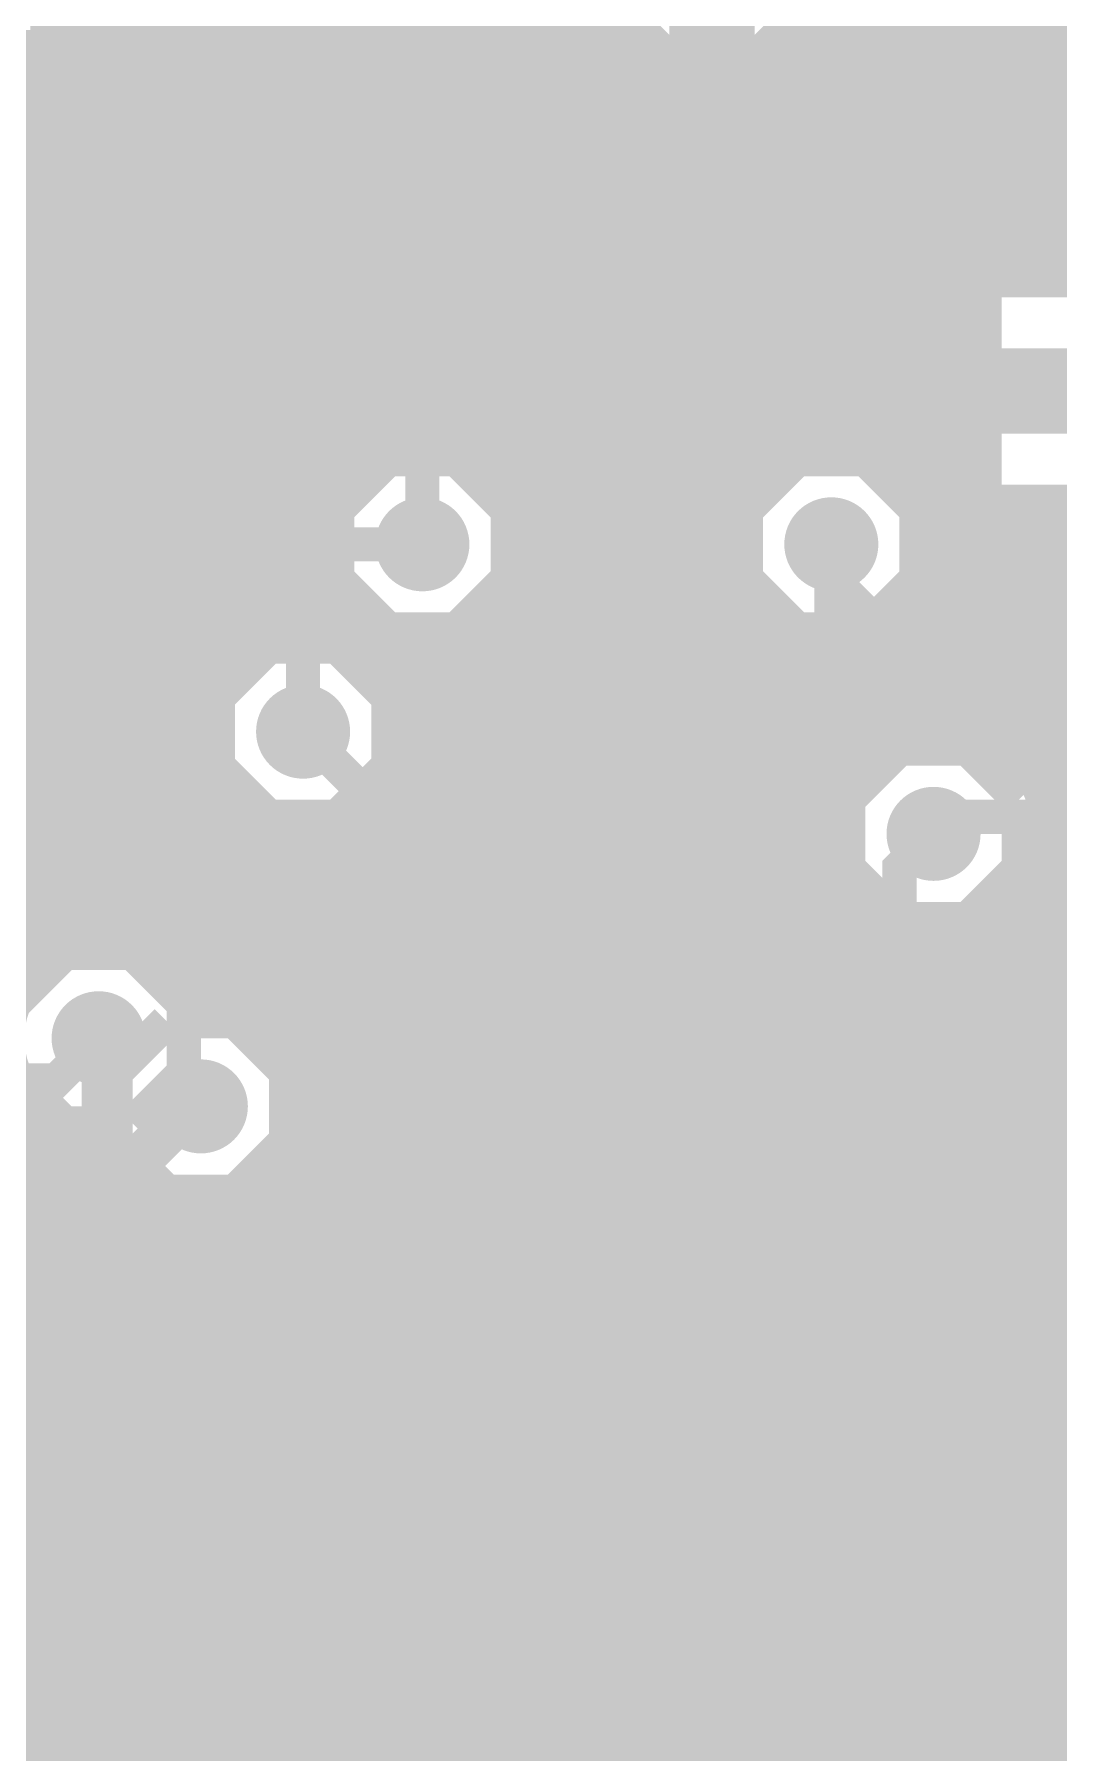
# Model space of a CAD drawing. Extents: x -5 to 208, y -5 to 206.
# Drawn here: x 72.8 to 80.43, y 148.34 to 161.16 of the extents above; entities that cross this region are included whole.
import ezdxf

# ---------------------------------------------------------------- set-up
doc = ezdxf.new("R2010")
doc.units = 0
doc.header["$MEASUREMENT"] = 0
doc.layers.get('0').update_dxf_attribs({"linetype": 'CONTINUOUS'})
for name, color, linetype in [('22-301-0_BOT', 7, 'CONTINUOUS'), ('22-301-0_DRD', 7, 'CONTINUOUS'), ('22-301-0_IN1', 1, 'CONTINUOUS'), ('22-301-0_IN2', 4, 'CONTINUOUS'), ('22-301-0_SST', 14, 'CONTINUOUS'), ('22-301-0_TOP', 9, 'CONTINUOUS'), ('THRUHOLE_TAP', 13, 'CONTINUOUS')]:
    doc.layers.add(name, color=color, linetype=linetype)

# ---------------------------------------------------------------- blocks, each defined once
blk = doc.blocks.new('ROUND_66')
at = {"const_width": 0.35052}
blk.add_lwpolyline([(-0.17526, 0, 1), (0.17526, 0, 1)], format="xyb", close=True, dxfattribs=at)
blk = doc.blocks.new('ROUND_68')
at = {"const_width": 0.35052}
blk.add_lwpolyline([(-0.17526, 0, 1), (0.17526, 0, 1)], format="xyb", close=True, dxfattribs=at)
blk = doc.blocks.new('ROUND_73')
at = {"const_width": 0.10033}
blk.add_lwpolyline([(-0.050164, 0, 1), (0.050164, 0, 1)], format="xyb", close=True, dxfattribs=at)

msp = doc.modelspace()

# ---------------------------------------------------------------- linework, layer by layer
at = {"layer": '22-301-0_BOT'}
for points, const_width in [([(78.74, 167.005), (78.74, 159.3215)], 0.254), ([(78.9686, 167.005), (78.9686, 159.3215)], 0.254), ([(79.1972, 167.005), (79.1972, 159.3215)], 0.254), ([(79.4258, 167.005), (79.4258, 159.3215)], 0.254), ([(79.6544, 167.005), (79.6544, 159.3215)], 0.254), ([(79.883, 167.005), (79.883, 159.3215)], 0.254), ([(80.1116, 167.005), (80.1116, 159.3215)], 0.254), ([(80.3402, 167.005), (80.3402, 159.3215)], 0.254), ([(91.186, 161.2138), (78.64094, 161.2138)], 0.254), ([(91.186, 160.9852), (78.50124, 160.9852)], 0.254), ([(78.5114, 160.99536), (78.5114, 159.3215)], 0.254), ([(78.2828, 160.80232), (78.2828, 159.3215)], 0.254), ([(77.61732, 160.7185), (66.929, 160.7185)], 0.254), ([(72.7964, 160.7185), (72.7964, 158.67126)], 0.254), ([(73.025, 160.7185), (73.025, 158.89986)], 0.254), ([(73.2536, 160.7185), (73.2536, 159.12592)], 0.254), ([(73.4822, 160.7185), (73.4822, 159.26308)], 0.254), ([(73.7108, 160.7185), (73.7108, 159.31642)], 0.254), ([(73.9394, 160.7185), (73.9394, 159.3215)], 0.254), ([(74.168, 160.7185), (74.168, 159.3215)], 0.254), ([(74.3966, 160.7185), (74.3966, 159.3215)], 0.254), ([(74.6252, 160.7185), (74.6252, 159.3215)], 0.254), ([(74.8538, 160.7185), (74.8538, 159.3215)], 0.254), ([(75.0824, 160.7185), (75.0824, 159.3215)], 0.254), ([(75.311, 160.7185), (75.311, 159.3215)], 0.254), ([(75.5396, 160.7185), (75.5396, 159.3215)], 0.254), ([(75.7682, 160.7185), (75.7682, 159.3215)], 0.254), ([(75.9968, 160.7185), (75.9968, 159.3215)], 0.254), ([(76.2254, 160.7185), (76.2254, 159.3215)], 0.254), ([(76.454, 160.7185), (76.454, 159.3215)], 0.254), ([(76.6826, 160.7185), (76.6826, 159.3215)], 0.254), ([(76.9112, 160.7185), (76.9112, 159.3215)], 0.254), ([(77.1398, 160.7185), (77.1398, 159.3215)], 0.254), ([(77.3684, 160.7185), (77.3684, 159.3215)], 0.254), ([(77.597, 160.7185), (77.597, 159.3215)], 0.254), ([(77.8256, 160.68548), (77.8256, 159.3215)], 0.254), ([(78.0542, 160.71088), (78.0542, 159.3215)], 0.254), ([(91.186, 160.7566), (78.19136, 160.7566)], 0.254), ([(91.186, 160.528), (66.929, 160.528)], 0.254), ([(91.186, 160.2994), (66.929, 160.2994)], 0.254), ([(91.186, 160.0708), (66.929, 160.0708)], 0.254), ([(91.186, 159.8422), (66.929, 159.8422)], 0.254), ([(91.186, 159.6136), (66.929, 159.6136)], 0.254), ([(91.186, 159.385), (66.929, 159.385)], 0.254), ([(90.69832, 159.3215), (73.787, 159.3215)], 0.254), ([(73.2917, 159.1564), (66.929, 159.1564)], 0.254), ([(73.19518, 159.07258), (72.53732, 158.41472)], 0.254), ([(73.0504, 158.9278), (66.929, 158.9278)], 0.254), ([(69.342, 156.972), (72.263, 156.972), (73.787, 158.496), (90.932, 158.496)], 0.635), ([(72.8218, 158.6992), (72.06234, 158.6992)], 0.254), ([(77.94244, 157.6705), (76.48956, 157.6705)], 0.254), ([(76.6826, 157.6705), (76.6826, 137.26922)], 0.254), ([(76.9112, 157.6705), (76.9112, 137.49782)], 0.254), ([(77.1398, 157.6705), (77.1398, 137.84834)], 0.254), ([(77.3684, 157.6705), (77.3684, 138.26998)], 0.254), ([(77.597, 157.6705), (77.597, 138.43508)], 0.254), ([(77.8256, 157.6705), (77.8256, 138.51128)], 0.254), ([(90.69832, 157.6705), (79.53756, 157.6705)], 0.254), ([(79.6544, 157.6705), (79.6544, 156.03728)], 0.254), ([(79.883, 157.6705), (79.883, 155.96108)], 0.254), ([(80.1116, 157.6705), (80.1116, 155.79598)], 0.254), ([(80.3402, 157.6705), (80.3402, 155.37434)], 0.254), ([(77.90688, 157.5562), (76.52512, 157.5562)], 0.254), ([(91.186, 157.5562), (79.57312, 157.5562)], 0.254), ([(-2.54, 155.956), (49.276, 155.956), (49.53, 156.21), (72.517, 156.21), (73.66, 157.353), (75.692, 157.353)], 0.254), ([(74.168, 129.921), (74.295, 129.794), (74.295, 128.905), (74.041, 128.651), (74.041, 124.841), (74.549, 124.333), (77.089, 124.333), (77.47, 124.714), (77.47, 134.62), (78.74, 135.89), (78.74, 157.353)], 0.254), ([(77.88148, 157.3276), (76.54798, 157.3276)], 0.254), ([(91.186, 157.3276), (79.59598, 157.3276)], 0.254), ([(77.91958, 157.099), (76.50988, 157.099)], 0.254), ([(91.186, 157.099), (79.55788, 157.099)], 0.254), ([(76.454, 156.9593), (76.454, 137.033)], 0.254), ([(78.03134, 156.8704), (76.40066, 156.8704)], 0.254), ([(78.0542, 156.83738), (78.0542, 138.52144)], 0.254), ([(79.4258, 156.83738), (79.4258, 156.04744)], 0.254), ([(91.186, 156.8704), (79.44866, 156.8704)], 0.254), ([(73.92162, 156.718), (72.96912, 155.7655)], 0.254), ([(74.4093, 156.718), (73.92162, 156.718)], 0.254), ([(73.9394, 156.718), (73.9394, 154.2161)], 0.254), ([(74.168, 156.718), (74.168, 156.53258)], 0.254), ([(78.105, 156.77642), (78.105, 138.51636)], 0.254), ([(79.375, 156.77642), (79.375, 156.04236)], 0.254), ([(74.28738, 156.6418), (73.84542, 156.6418)], 0.254), ([(78.105, 156.6418), (76.17206, 156.6418)], 0.254), ([(76.2254, 156.6799), (76.2254, 133.38556)], 0.254), ([(91.186, 156.6418), (79.375, 156.6418)], 0.254), ([(73.7108, 156.50464), (73.7108, 154.41168)], 0.254), ([(75.5396, 156.50972), (75.5396, 156.39542)], 0.254), ([(75.7682, 156.49956), (75.7682, 155.88742)], 0.254), ([(75.9968, 156.55036), (75.9968, 138.89482)], 0.254), ([(74.07656, 156.4132), (73.61682, 156.4132)], 0.254), ([(78.105, 156.4132), (75.52944, 156.4132)], 0.254), ([(91.186, 156.4132), (79.375, 156.4132)], 0.254), ([(73.97496, 156.1846), (73.38822, 156.1846)], 0.254), ([(73.4822, 156.27604), (73.4822, 154.50312)], 0.254), ([(78.105, 156.1846), (75.6285, 156.1846)], 0.254), ([(91.186, 156.1846), (79.375, 156.1846)], 0.254), ([(73.94448, 155.956), (73.15962, 155.956)], 0.254), ([(73.2536, 156.04744), (73.2536, 154.52598)], 0.254), ([(74.803, 125.095), (74.803, 129.286), (74.93, 129.413), (74.93, 133.096), (75.565, 133.731), (75.565, 138.43), (74.803, 139.192), (74.803, 140.589), (75.311, 141.097), (75.311, 155.448), (74.803, 155.956)], 0.254), ([(75.65898, 155.99664), (75.76058, 155.89758)], 0.254), ([(78.105, 155.956), (75.69962, 155.956)], 0.254), ([(91.186, 155.956), (79.8957, 155.956)], 0.254), ([(73.025, 155.81884), (73.025, 154.48788)], 0.254), ([(73.97496, 155.7274), (72.92848, 155.7274)], 0.254), ([(78.105, 155.7274), (75.87996, 155.7274)], 0.254), ([(91.186, 155.7274), (80.17256, 155.7274)], 0.254), ([(72.7964, 155.6385), (72.7964, 154.37866)], 0.254), ([(74.07656, 155.4988), (68.7832, 155.4988)], 0.254), ([(78.105, 155.4988), (75.94346, 155.4988)], 0.254), ([(75.946, 155.448), (75.946, 141.097)], 0.254), ([(91.186, 155.4988), (80.3021, 155.4988)], 0.254), ([(74.168, 155.37942), (74.168, 154.01036)], 0.254), ([(74.28738, 155.2702), (72.23506, 155.2702)], 0.254), ([(74.3966, 155.19908), (74.3966, 153.94178)], 0.254), ([(75.311, 123.317), (76.962, 123.317), (77.978, 124.333), (77.978, 134.112), (79.248, 135.382), (79.248, 154.94), (79.502, 155.194)], 0.254), ([(78.105, 155.2702), (75.946, 155.2702)], 0.254), ([(91.186, 155.2702), (80.35544, 155.2702)], 0.254), ([(74.676, 155.0416), (72.46366, 155.0416)], 0.254), ([(74.6252, 155.1178), (74.6252, 153.78938)], 0.254), ([(74.676, 155.10764), (74.676, 153.73858)], 0.254), ([(78.105, 155.0416), (75.946, 155.0416)], 0.254), ([(91.186, 155.0416), (80.34528, 155.0416)], 0.254), ([(80.3402, 155.01112), (80.3402, 148.49094)], 0.254), ([(74.676, 154.813), (72.57288, 154.813)], 0.254), ([(78.105, 154.813), (75.946, 154.813)], 0.254), ([(91.186, 154.813), (80.26908, 154.813)], 0.254), ([(74.676, 154.5844), (72.61098, 154.5844)], 0.254), ([(78.105, 154.5844), (75.946, 154.5844)], 0.254), ([(91.186, 154.5844), (80.10398, 154.5844)], 0.254), ([(80.1116, 154.58948), (80.1116, 148.5519)], 0.254), ([(79.883, 154.42438), (79.883, 148.54936)], 0.254), ([(79.883, 154.42438), (79.883, 148.54936)], 0.254), ([(72.76338, 154.3558), (72.58812, 154.3558)], 0.254), ([(74.676, 154.3558), (73.79462, 154.3558)], 0.254), ([(78.105, 154.3558), (75.946, 154.3558)], 0.254), ([(91.186, 154.3558), (79.883, 154.3558)], 0.254), ([(74.676, 154.1272), (74.00544, 154.1272)], 0.254), ([(78.105, 154.1272), (75.946, 154.1272)], 0.254), ([(85.54212, 154.1272), (79.883, 154.1272)], 0.254), ([(74.676, 153.8986), (74.48042, 153.8986)], 0.254), ([(78.105, 153.8986), (75.946, 153.8986)], 0.254), ([(85.12048, 153.8986), (79.883, 153.8986)], 0.254), ([(73.279, 153.67), (73.279, 141.859), (73.533, 141.605), (73.533, 137.414), (73.279, 137.16), (73.279, 129.413), (73.533, 129.159)], 0.254), ([(78.105, 153.67), (75.946, 153.67)], 0.254), ([(81.97342, 153.67), (79.883, 153.67)], 0.254), ([(78.105, 153.4414), (75.946, 153.4414)], 0.254), ([(81.79308, 153.4414), (79.883, 153.4414)], 0.254), ([(78.105, 153.2128), (75.946, 153.2128)], 0.254), ([(81.7118, 153.2128), (79.883, 153.2128)], 0.254), ([(78.105, 152.9842), (75.946, 152.9842)], 0.254), ([(81.69402, 152.9842), (79.883, 152.9842)], 0.254), ([(78.105, 152.7556), (75.946, 152.7556)], 0.254), ([(81.73974, 152.7556), (79.883, 152.7556)], 0.254), ([(78.105, 152.527), (75.946, 152.527)], 0.254), ([(81.85912, 152.527), (79.883, 152.527)], 0.254), ([(78.105, 152.2984), (75.946, 152.2984)], 0.254), ([(82.11058, 152.2984), (79.883, 152.2984)], 0.254), ([(78.105, 152.0698), (75.946, 152.0698)], 0.254), ([(91.186, 152.0698), (79.883, 152.0698)], 0.254), ([(78.105, 151.8412), (75.946, 151.8412)], 0.254), ([(91.186, 151.8412), (79.883, 151.8412)], 0.254), ([(78.105, 151.6126), (75.946, 151.6126)], 0.254), ([(91.186, 151.6126), (79.883, 151.6126)], 0.254), ([(78.105, 151.384), (75.946, 151.384)], 0.254), ([(91.186, 151.384), (79.883, 151.384)], 0.254), ([(78.105, 151.1554), (75.946, 151.1554)], 0.254), ([(91.186, 151.1554), (79.883, 151.1554)], 0.254), ([(78.105, 150.9268), (75.946, 150.9268)], 0.254), ([(91.186, 150.9268), (79.883, 150.9268)], 0.254), ([(78.105, 150.6982), (75.946, 150.6982)], 0.254), ([(91.186, 150.6982), (79.883, 150.6982)], 0.254), ([(78.105, 150.4696), (75.946, 150.4696)], 0.254), ([(91.15044, 150.4696), (79.883, 150.4696)], 0.254), ([(78.105, 150.241), (75.946, 150.241)], 0.254), ([(90.92184, 150.241), (79.883, 150.241)], 0.254), ([(78.105, 150.0124), (75.946, 150.0124)], 0.254), ([(90.7415, 150.0124), (79.883, 150.0124)], 0.254), ([(78.105, 149.7838), (75.946, 149.7838)], 0.254), ([(90.68054, 149.7838), (79.883, 149.7838)], 0.254), ([(78.105, 149.5552), (75.946, 149.5552)], 0.254), ([(90.678, 149.5552), (79.883, 149.5552)], 0.254), ([(78.105, 149.3266), (75.946, 149.3266)], 0.254), ([(90.678, 149.3266), (79.883, 149.3266)], 0.254), ([(78.105, 149.098), (75.946, 149.098)], 0.254), ([(90.678, 149.098), (79.883, 149.098)], 0.254), ([(78.105, 148.8694), (75.946, 148.8694)], 0.254), ([(90.678, 148.8694), (79.883, 148.8694)], 0.254), ([(78.105, 148.6408), (75.946, 148.6408)], 0.254), ([(90.678, 148.6408), (79.883, 148.6408)], 0.254), ([(78.105, 148.4122), (75.946, 148.4122)], 0.254), ([(90.678, 148.4122), (80.49006, 148.4122)], 0.254)]:
    msp.add_lwpolyline(points, dxfattribs=dict(at, const_width=const_width))
at = {"layer": '22-301-0_BOT', "const_width": 0.254}
for points in [[(77.851, 160.68548, 0.4142136), (78.70952, 161.544)], [(77.61732, 160.7185, 0.0690745), (77.851, 160.68606)], [(73.787, 159.3215, 0.1989128), (73.20328, 159.07972)], [(73.787, 159.3215, 0.1989128), (73.20328, 159.07972)], [(76.55052, 157.353, 0.0949988), (76.48964, 157.67053)], [(77.94244, 157.6705, 0.0949987), (77.88157, 157.353)], [(79.59852, 157.353, 0.0949988), (79.53764, 157.67053)], [(75.692, 156.49448, 0.4142136), (76.55052, 157.353)], [(77.88148, 157.353, 0.1864202), (78.1044, 156.77587)], [(79.375, 156.77642, 0.1864199), (79.59771, 157.353)], [(74.4093, 156.718, 0.2805046), (73.94448, 155.956)], [(75.65898, 155.99664, 0.1752513), (75.43502, 156.53471)], [(75.43546, 156.53512, 0.076133), (75.692, 156.49583)], [(79.502, 156.05252, 0.0371667), (79.37489, 156.04306)], [(80.36052, 155.194, 0.4142136), (79.502, 156.05252)], [(73.94448, 155.956, 0.3713321), (74.676, 155.10764)], [(75.946, 155.448, 0.1989124), (75.76001, 155.89701)], [(72.517, 155.575, 0.1989118), (72.96601, 155.76099)], [(79.883, 154.42438, 0.2851517), (80.36052, 155.194)], [(73.279, 154.52852, 0.4142136), (72.42048, 153.67)], [(74.06132, 154.01798, 0.2963102), (73.279, 154.52598)], [(74.676, 153.73858, 0.205274), (74.06135, 154.01947)], [(80.01, 148.55952, 0.0371667), (79.88289, 148.55006)], [(80.86852, 147.701, 0.4142136), (80.01, 148.55952)]]:
    msp.add_lwpolyline(points, format="xyb", dxfattribs=at)
at = {"layer": '22-301-0_DRD', "const_width": 0.254}
for points in [[(77.216, 161.29), (77.597, 160.909)], [(78.105, 160.909), (78.486, 161.29)], [(77.597, 160.909), (78.105, 160.909)], [(75.438, 157.988), (75.057, 157.607)], [(75.946, 157.988), (75.438, 157.988)], [(76.327, 157.607), (75.946, 157.988)], [(78.486, 157.988), (78.105, 157.607)], [(78.994, 157.988), (78.486, 157.988)], [(79.375, 157.607), (78.994, 157.988)], [(75.057, 157.607), (75.057, 157.099)], [(76.327, 157.099), (76.327, 157.607)], [(78.105, 157.607), (78.105, 157.099)], [(79.375, 157.099), (79.375, 157.607)], [(75.057, 157.099), (75.438, 156.718)], [(75.946, 156.718), (76.327, 157.099)], [(78.105, 157.099), (78.486, 156.718)], [(78.994, 156.718), (79.375, 157.099)], [(75.438, 156.718), (75.946, 156.718)], [(78.486, 156.718), (78.994, 156.718)], [(74.549, 156.591), (74.168, 156.21)], [(75.057, 156.591), (74.549, 156.591)], [(75.438, 156.21), (75.057, 156.591)], [(74.168, 156.21), (74.168, 155.702)], [(75.438, 155.702), (75.438, 156.21)], [(79.248, 155.829), (78.867, 155.448)], [(79.756, 155.829), (79.248, 155.829)], [(80.137, 155.448), (79.756, 155.829)], [(74.168, 155.702), (74.549, 155.321)], [(75.057, 155.321), (75.438, 155.702)], [(78.867, 155.448), (78.867, 154.94)], [(80.137, 154.94), (80.137, 155.448)], [(74.549, 155.321), (75.057, 155.321)], [(78.867, 154.94), (79.248, 154.559)], [(79.756, 154.559), (80.137, 154.94)], [(79.248, 154.559), (79.756, 154.559)], [(73.025, 154.305), (72.644, 153.924)], [(73.533, 154.305), (73.025, 154.305)], [(73.914, 153.924), (73.533, 154.305)], [(73.914, 153.416), (73.914, 153.924)], [(73.787, 153.797), (73.406, 153.416)], [(74.295, 153.797), (73.787, 153.797)], [(74.676, 153.416), (74.295, 153.797)], [(72.644, 153.416), (73.025, 153.035)], [(73.406, 153.416), (73.406, 152.908)], [(73.533, 153.035), (73.914, 153.416)], [(74.676, 152.908), (74.676, 153.416)], [(73.025, 153.035), (73.533, 153.035)], [(73.406, 152.908), (73.787, 152.527)], [(74.295, 152.527), (74.676, 152.908)], [(73.787, 152.527), (74.295, 152.527)], [(79.756, 148.336), (79.375, 147.955)], [(80.264, 148.336), (79.756, 148.336)], [(80.645, 147.955), (80.264, 148.336)]]:
    msp.add_lwpolyline(points, dxfattribs=at)
at = {"layer": '22-301-0_IN1', "const_width": 0.254}
for points in [[(72.898, 203.327), (72.898, 154.23388)], [(73.1266, 203.327), (73.1266, 154.33294)], [(73.3552, 203.327), (73.3552, 154.34564)], [(73.5838, 203.327), (73.5838, 154.27706)], [(73.8124, 203.327), (73.8124, 154.09164)], [(76.5556, 203.327), (76.5556, 126.90094)], [(76.7842, 203.327), (76.7842, 126.91364)], [(77.0128, 203.327), (77.0128, 126.84506)], [(78.613, 203.327), (78.613, 158.02102)], [(78.8416, 203.327), (78.8416, 158.02356)], [(79.0702, 203.327), (79.0702, 157.94736)], [(79.2988, 203.327), (79.2988, 157.73908)], [(74.041, 192.07988), (74.041, 153.84272)], [(74.2696, 174.08144), (74.2696, 156.37764)], [(79.5274, 173.74108), (79.5274, 155.87218)], [(74.4982, 173.71822), (74.4982, 156.56306)], [(79.756, 173.60392), (79.756, 155.82392)], [(74.7268, 173.59376), (74.7268, 156.63164)], [(74.9554, 173.56328), (74.9554, 156.61894)], [(76.327, 171.20616), (76.327, 157.5943)], [(75.184, 170.99788), (75.184, 157.80512)], [(75.4126, 170.83024), (75.4126, 157.97276)], [(75.8698, 170.79214), (75.8698, 158.00832)], [(76.0984, 170.9039), (76.0984, 157.89656)], [(75.6412, 170.77182), (75.6412, 158.03118)], [(79.883, 167.259), (79.883, 155.75788)], [(77.2414, 161.24174), (77.2414, 126.65964)], [(77.37094, 161.0614), (67.691, 161.0614)], [(79.883, 161.0614), (78.32852, 161.0614)], [(78.3844, 161.12236), (78.3844, 157.93212)], [(77.47, 160.98012), (77.47, 138.12012)], [(78.1558, 160.93694), (78.1558, 157.70098)], [(79.883, 160.8328), (67.691, 160.8328)], [(77.6986, 160.88106), (77.6986, 138.28776)], [(77.9272, 160.86836), (77.9272, 138.34618)], [(79.883, 160.6042), (67.691, 160.6042)], [(79.883, 160.3756), (67.691, 160.3756)], [(79.883, 160.147), (67.691, 160.147)], [(79.883, 159.9184), (67.691, 159.9184)], [(79.883, 159.6898), (67.691, 159.6898)], [(79.883, 159.4612), (67.691, 159.4612)], [(79.883, 159.2326), (67.691, 159.2326)], [(79.883, 159.004), (67.691, 159.004)], [(79.883, 158.7754), (67.691, 158.7754)], [(79.883, 158.5468), (67.691, 158.5468)], [(79.883, 158.3182), (72.38492, 158.3182)], [(79.883, 158.0896), (72.52208, 158.0896)], [(75.23988, 157.861), (72.56272, 157.861)], [(78.28788, 157.861), (76.14412, 157.861)], [(79.883, 157.861), (79.19212, 157.861)], [(75.07224, 157.6324), (72.52208, 157.6324)], [(78.12024, 157.6324), (76.31176, 157.6324)], [(79.883, 157.6324), (79.35976, 157.6324)], [(75.01382, 157.4038), (72.38492, 157.4038)], [(78.06182, 157.4038), (76.37018, 157.4038)], [(79.883, 157.4038), (79.41818, 157.4038)], [(75.03414, 157.1752), (69.9897, 157.1752)], [(76.327, 157.10916), (76.327, 132.9563)], [(78.08214, 157.1752), (76.34732, 157.1752)], [(79.883, 157.1752), (79.39532, 157.1752)], [(78.1558, 157.00502), (78.1558, 138.32332)], [(79.2988, 156.96438), (79.2988, 155.8417)], [(75.1459, 156.9466), (70.02018, 156.9466)], [(75.184, 156.90088), (75.184, 156.51988)], [(78.1939, 156.9466), (76.23556, 156.9466)], [(79.883, 156.9466), (79.28356, 156.9466)], [(75.44816, 156.718), (69.97192, 156.718)], [(75.4126, 156.73324), (75.4126, 156.25572)], [(75.8698, 156.69514), (75.8698, 133.37032)], [(78.49616, 156.718), (75.9333, 156.718)], [(76.0984, 156.8069), (76.0984, 133.25856)], [(78.3844, 156.77388), (78.3844, 138.21156)], [(79.883, 156.718), (78.9813, 156.718)], [(79.0702, 156.75864), (79.0702, 155.71978)], [(75.6412, 156.67482), (75.6412, 133.39318)], [(78.613, 156.68498), (78.613, 137.9093)], [(78.8416, 156.6799), (78.8416, 155.35402)], [(74.38136, 156.4894), (69.81952, 156.4894)], [(79.883, 156.4894), (75.22464, 156.4894)], [(74.19594, 156.2608), (67.691, 156.2608)], [(79.883, 156.2608), (75.41006, 156.2608)], [(74.12736, 156.0322), (67.691, 156.0322)], [(79.883, 156.0322), (75.47864, 156.0322)], [(74.14006, 155.8036), (68.42252, 155.8036)], [(79.19974, 155.8036), (75.46594, 155.8036)], [(79.883, 155.8036), (79.80172, 155.8036)], [(74.23912, 155.575), (68.57492, 155.575)], [(78.93812, 155.575), (75.36688, 155.575)], [(75.4126, 155.65374), (75.4126, 133.33476)], [(74.2696, 155.53436), (74.2696, 153.80208)], [(74.50074, 155.3464), (68.62318, 155.3464)], [(74.4982, 155.34894), (74.4982, 153.66492)], [(74.9554, 155.29306), (74.9554, 146.33702)], [(78.83906, 155.3464), (75.10272, 155.3464)], [(75.184, 155.39212), (75.184, 133.16712)], [(74.7268, 155.28036), (74.7268, 146.70278)], [(78.82636, 155.1178), (72.14108, 155.1178)], [(78.8416, 155.03144), (78.8416, 132.87502)], [(78.89494, 154.8892), (72.34936, 154.8892)], [(79.08036, 154.6606), (72.42556, 154.6606)], [(79.0702, 154.66822), (79.0702, 133.24078)], [(79.2988, 154.54376), (79.2988, 133.3627)], [(79.756, 154.56408), (79.756, 148.33092)], [(79.883, 154.63012), (79.883, 148.36902)], [(79.883, 154.432), (72.42302, 154.432)], [(79.5274, 154.51328), (79.5274, 148.17852)], [(72.85736, 154.2034), (72.33412, 154.2034)], [(79.883, 154.2034), (73.70064, 154.2034)], [(79.883, 153.9748), (73.88606, 153.9748)], [(79.883, 153.7462), (74.38898, 153.7462)], [(79.883, 153.5176), (74.62012, 153.5176)], [(72.71512, 153.289), (67.691, 153.289)], [(79.883, 153.289), (74.70902, 153.289)], [(72.898, 153.10612), (72.898, 141.66088)], [(72.97674, 153.0604), (67.691, 153.0604)], [(73.1266, 153.00706), (73.1266, 141.39672)], [(73.3552, 152.99436), (73.3552, 138.39698)], [(79.883, 153.0604), (74.71156, 153.0604)], [(73.44664, 152.8318), (69.34708, 152.8318)], [(79.883, 152.8318), (74.63536, 152.8318)], [(73.65238, 152.6032), (69.55536, 152.6032)], [(73.5838, 152.65908), (73.5838, 134.96798)], [(79.883, 152.6032), (74.42708, 152.6032)], [(74.4982, 152.65908), (74.4982, 146.8247)], [(73.8124, 152.52192), (73.8124, 146.65452)], [(74.041, 152.48128), (74.041, 146.80692)], [(74.2696, 152.52192), (74.2696, 146.85518)], [(79.883, 152.3746), (69.63156, 152.3746)], [(79.883, 152.146), (69.62902, 152.146)], [(79.883, 151.9174), (69.54012, 151.9174)], [(79.883, 151.6888), (69.30898, 151.6888)], [(79.883, 151.4602), (67.691, 151.4602)], [(79.883, 151.2316), (67.691, 151.2316)], [(79.883, 151.003), (67.691, 151.003)], [(79.883, 150.7744), (67.691, 150.7744)], [(79.883, 150.5458), (67.691, 150.5458)], [(79.883, 150.3172), (67.691, 150.3172)], [(79.883, 150.0886), (67.691, 150.0886)], [(79.883, 149.86), (67.691, 149.86)], [(79.883, 149.6314), (67.691, 149.6314)], [(79.883, 149.4028), (67.691, 149.4028)], [(79.883, 149.1742), (67.691, 149.1742)], [(79.883, 148.9456), (67.691, 148.9456)], [(79.883, 148.717), (67.691, 148.717)], [(79.883, 148.4884), (67.80276, 148.4884)], [(79.62138, 148.2598), (67.86118, 148.2598)]]:
    msp.add_lwpolyline(points, dxfattribs=at)
for points in [[(77.17028, 161.544, 0.4142136), (77.851, 160.86328)], [(77.851, 160.86328, 0.4142136), (78.53172, 161.544)], [(75.692, 158.03372, 0.4142136), (75.01128, 157.353)], [(76.37272, 157.353, 0.4142136), (75.692, 158.03372)], [(78.74, 158.03372, 0.4142136), (78.05928, 157.353)], [(79.42072, 157.353, 0.4142136), (78.74, 158.03372)], [(75.01128, 157.353, 0.4142136), (75.692, 156.67228)], [(75.692, 156.67228, 0.4142136), (76.37272, 157.353)], [(78.05928, 157.353, 0.4142136), (78.74, 156.67228)], [(78.74, 156.67228, 0.4142136), (79.42072, 157.353)], [(74.803, 156.63672, 0.4142136), (74.12228, 155.956)], [(75.48372, 155.956, 0.4142136), (74.803, 156.63672)], [(74.12228, 155.956, 0.4142136), (74.803, 155.27528)], [(74.803, 155.27528, 0.4142136), (75.48372, 155.956)], [(79.502, 155.87472, 0.4142136), (78.82128, 155.194)], [(79.883, 155.75788, 0.1496559), (79.502, 155.87453)], [(78.82128, 155.194, 0.4142136), (79.502, 154.51328)], [(79.502, 154.51328, 0.1496557), (79.88311, 154.62996)], [(73.279, 154.35072, 0.4142136), (72.59828, 153.67)], [(73.93686, 153.83256, 0.3449134), (73.279, 154.34818)], [(74.041, 153.84272, 0.0376108), (73.93902, 153.83504)], [(74.72172, 153.162, 0.4142136), (74.041, 153.84272)], [(72.59828, 153.67, 0.4142136), (73.279, 152.98928)], [(74.041, 152.48128, 0.4142136), (74.72172, 153.162)], [(73.279, 152.98928, 0.03747), (73.3806, 152.9969)], [(73.3806, 152.9969, 0.3441507), (74.041, 152.48128)], [(79.883, 148.36902, 0.3601991), (79.32928, 147.701)]]:
    msp.add_lwpolyline(points, format="xyb", dxfattribs=at)
at = {"layer": '22-301-0_IN2', "const_width": 0.254}
for points in [[(192.405, 165.735), (192.405, 165.862), (190.881, 167.386), (166.37, 167.386), (164.211, 165.227), (114.427, 165.227), (114.173, 164.973), (93.98, 164.973), (89.789, 160.782), (72.39, 160.782), (70.231, 158.623), (70.231, 153.797), (70.739, 153.289), (72.898, 153.289), (73.279, 153.67)], [(71.882, 157.861), (72.009, 157.861), (74.422, 160.274), (115.57, 160.274), (115.697, 160.401)], [(73.8251, 160.3248), (72.02678, 158.52394)], [(73.7997, 160.2994), (72.55256, 160.2994)], [(73.8251, 160.3248), (72.57796, 160.3248)], [(72.898, 160.3248), (72.898, 159.39516)], [(73.1266, 160.3248), (73.1266, 159.62376)], [(73.3552, 160.3248), (73.3552, 159.85236)], [(73.5838, 160.3248), (73.5838, 160.08096)], [(121.539, 160.147), (121.031, 159.639), (74.676, 159.639), (71.755, 156.718), (71.755, 154.559)], [(73.5711, 160.0708), (72.32396, 160.0708)], [(73.3425, 159.8422), (72.09536, 159.8422)], [(73.1139, 159.6136), (71.86676, 159.6136)], [(72.8853, 159.385), (71.63816, 159.385)], [(74.803, 155.956), (74.803, 157.607), (75.311, 158.115), (78.994, 158.115), (79.756, 157.353), (97.536, 157.353), (98.171, 156.718)], [(78.74, 157.353), (78.74, 157.099), (79.248, 156.591), (96.647, 156.591)], [(79.502, 155.194), (79.629, 155.321), (107.061, 155.321), (107.315, 155.575)], [(33.147, 155.067), (67.183, 155.067), (69.469, 152.781), (73.533, 152.781), (73.914, 153.162), (74.041, 153.162)], [(70.993, 154.051), (71.247, 153.797), (72.39, 153.797), (73.025, 154.432), (73.66, 154.432), (74.295, 153.797), (79.121, 153.797), (80.137, 154.813), (107.442, 154.813), (107.569, 154.686)], [(106.553, 154.051), (80.137, 154.051), (78.359, 152.273), (68.961, 152.273)], [(110.617, 152.019), (110.363, 151.765), (98.679, 151.765), (96.901, 149.987), (92.837, 149.987), (92.583, 150.241), (66.675, 150.241)], [(118.237, 149.733), (117.729, 150.241), (98.425, 150.241), (96.901, 148.717), (91.313, 148.717), (91.059, 148.971), (64.897, 148.971), (64.643, 148.717)], [(67.183, 148.209), (67.437, 148.463), (90.551, 148.463), (90.805, 148.209), (98.806, 148.209), (100.33, 149.733), (116.078, 149.733), (116.84, 148.971), (116.967, 148.971)], [(64.389, 149.606), (64.516, 149.479), (92.075, 149.479)]]:
    msp.add_lwpolyline(points, dxfattribs=at)
at = {"layer": '22-301-0_SST', "const_width": 0.1524}
for points in [[(73.14184, 160.5788), (72.29602, 160.5788), (72.12584, 160.63976), (72.12584, 160.99536), (72.29602, 161.05378), (73.14184, 161.05378)], [(72.12584, 159.97936), (73.14184, 159.97936), (72.97166, 160.0962)], [(72.12584, 159.37738), (73.14184, 159.02178), (73.14184, 159.49676)], [(73.11898, 156.99486), (72.27316, 156.99486), (72.10298, 157.05582), (72.10298, 157.41142), (72.27316, 157.46984), (73.11898, 157.46984)], [(72.10298, 156.15666), (72.10298, 156.63164), (72.78116, 156.15666), (72.95134, 156.15666), (73.11898, 156.21762), (73.11898, 156.57322), (72.95134, 156.63164)], [(72.61098, 155.37942), (72.78116, 155.31846), (72.95134, 155.31846), (73.11898, 155.37942), (73.11898, 155.73502), (72.95134, 155.79344), (72.78116, 155.79344), (72.61098, 155.73502), (72.61098, 155.37942), (72.44334, 155.31846), (72.27316, 155.31846), (72.10298, 155.37942), (72.10298, 155.73502), (72.27316, 155.79344), (72.44334, 155.79344), (72.61098, 155.73502)], [(73.11898, 152.93086), (72.27316, 152.93086), (72.10298, 152.99182), (72.10298, 153.34742), (72.27316, 153.40584), (73.11898, 153.40584)], [(72.10298, 152.09266), (72.10298, 152.56764), (72.78116, 152.09266), (72.95134, 152.09266), (73.11898, 152.15362), (73.11898, 152.50922), (72.95134, 152.56764)], [(72.10298, 151.61006), (73.11898, 151.25446), (73.11898, 151.72944)]]:
    msp.add_lwpolyline(points, dxfattribs=at)
at = {"layer": '22-301-0_TOP'}
for points, const_width in [([(75.692, 157.353), (75.692, 170.434), (76.454, 171.196), (76.454, 172.847), (76.327, 172.974), (76.327, 180.213), (75.565, 180.975), (75.565, 191.516), (74.549, 192.532)], 0.254), ([(76.835, 137.795), (77.851, 138.811), (77.851, 161.544), (77.851, 164.846), (78.74, 165.735), (78.74, 180.34), (79.9846, 180.34)], 0.635), ([(75.0062, 175.895), (75.0062, 175.7172), (74.93, 175.641), (74.93, 174.244), (74.93, 162.814), (72.644, 160.528), (72.644, 154.686), (72.517, 154.559), (72.517, 142.113), (70.993, 140.589), (70.993, 138.684), (71.374, 138.303), (71.374, 133.35), (69.723, 131.699), (69.723, 129.413), (68.072, 127.762), (68.072, 124.079), (68.73494, 123.41606), (68.73494, 121.92)], 0.254), ([(79.9846, 165.1), (79.375, 165.1), (78.74, 164.465), (78.74, 162.306), (80.391, 160.655), (83.7438, 160.655)], 0.635), ([(73.1012, 159.766), (73.1012, 154.686)], 0.254), ([(75.2348, 159.766), (73.1012, 159.766)], 0.254), ([(75.2348, 159.6898), (73.1012, 159.6898)], 0.254), ([(73.279, 159.766), (73.279, 154.35072)], 0.254), ([(73.5076, 159.766), (73.5076, 154.31008)], 0.254), ([(73.7362, 159.766), (73.7362, 154.17292)], 0.254), ([(73.9648, 159.766), (73.9648, 153.83764)], 0.254), ([(74.1934, 159.766), (74.1934, 156.25572)], 0.254), ([(74.422, 159.766), (74.422, 156.51988)], 0.254), ([(74.6506, 159.766), (74.6506, 156.61894)], 0.254), ([(74.8792, 159.766), (74.8792, 156.63164)], 0.254), ([(75.1078, 159.766), (75.1078, 157.70098)], 0.254), ([(75.2348, 159.766), (75.2348, 157.85592)], 0.254), ([(76.1492, 159.766), (76.1492, 157.85592)], 0.254), ([(77.2033, 159.766), (76.1492, 159.766)], 0.254), ([(77.2033, 159.6898), (76.1492, 159.6898)], 0.254), ([(76.2508, 159.766), (76.2508, 157.73908)], 0.254), ([(76.4794, 159.766), (76.4794, 138.3538)], 0.254), ([(76.708, 159.766), (76.708, 138.5824)], 0.254), ([(76.9366, 159.766), (76.9366, 138.811)], 0.254), ([(77.1652, 159.766), (77.1652, 139.0396)], 0.254), ([(77.2033, 159.766), (77.2033, 139.0777)], 0.254), ([(75.2348, 159.4612), (73.1012, 159.4612)], 0.254), ([(77.2033, 159.4612), (76.1492, 159.4612)], 0.254), ([(75.2348, 159.2326), (73.1012, 159.2326)], 0.254), ([(77.2033, 159.2326), (76.1492, 159.2326)], 0.254), ([(75.2348, 159.004), (73.1012, 159.004)], 0.254), ([(77.2033, 159.004), (76.1492, 159.004)], 0.254), ([(75.2348, 158.7754), (73.1012, 158.7754)], 0.254), ([(77.2033, 158.7754), (76.1492, 158.7754)], 0.254), ([(75.2348, 158.5468), (73.1012, 158.5468)], 0.254), ([(77.2033, 158.5468), (76.1492, 158.5468)], 0.254), ([(75.2348, 158.3182), (73.1012, 158.3182)], 0.254), ([(77.2033, 158.3182), (76.1492, 158.3182)], 0.254), ([(75.2348, 158.0896), (73.1012, 158.0896)], 0.254), ([(77.2033, 158.0896), (76.1492, 158.0896)], 0.254), ([(75.2348, 157.861), (73.1012, 157.861)], 0.254), ([(77.2033, 157.861), (76.1492, 157.861)], 0.254), ([(75.07224, 157.6324), (73.1012, 157.6324)], 0.254), ([(77.2033, 157.6324), (76.31176, 157.6324)], 0.254), ([(75.01382, 157.4038), (73.1012, 157.4038)], 0.254), ([(77.2033, 157.4038), (76.37018, 157.4038)], 0.254), ([(75.03414, 157.1752), (73.1012, 157.1752)], 0.254), ([(77.2033, 157.1752), (76.34732, 157.1752)], 0.254), ([(75.1078, 157.00502), (75.1078, 156.56306)], 0.254), ([(76.2508, 156.96438), (76.2508, 139.8778)], 0.254), ([(75.1459, 156.9466), (73.1012, 156.9466)], 0.254), ([(77.2033, 156.9466), (76.23556, 156.9466)], 0.254), ([(75.44816, 156.718), (73.1012, 156.718)], 0.254), ([(75.3364, 156.77388), (75.3364, 156.37764)], 0.254), ([(77.2033, 156.718), (75.9333, 156.718)], 0.254), ([(76.0222, 156.75864), (76.0222, 139.8778)], 0.254), ([(75.565, 156.68498), (75.565, 139.8778)], 0.254), ([(75.7936, 156.6799), (75.7936, 139.8778)], 0.254), ([(74.38136, 156.4894), (73.1012, 156.4894)], 0.254), ([(77.2033, 156.4894), (75.22464, 156.4894)], 0.254), ([(74.19594, 156.2608), (73.1012, 156.2608)], 0.254), ([(77.2033, 156.2608), (75.41006, 156.2608)], 0.254), ([(74.12736, 156.0322), (73.1012, 156.0322)], 0.254), ([(77.2033, 156.0322), (75.47864, 156.0322)], 0.254), ([(74.14006, 155.8036), (73.1012, 155.8036)], 0.254), ([(77.2033, 155.8036), (75.46594, 155.8036)], 0.254), ([(74.23912, 155.575), (73.1012, 155.575)], 0.254), ([(74.1934, 155.65374), (74.1934, 153.82494)], 0.254), ([(77.2033, 155.575), (75.36688, 155.575)], 0.254), ([(75.3364, 155.53436), (75.3364, 139.8778)], 0.254), ([(74.50074, 155.3464), (73.1012, 155.3464)], 0.254), ([(74.422, 155.39212), (74.422, 153.72588)], 0.254), ([(74.6506, 155.29306), (74.6506, 153.46172)], 0.254), ([(77.2033, 155.3464), (75.10272, 155.3464)], 0.254), ([(75.1078, 155.34894), (75.1078, 139.8778)], 0.254), ([(74.8792, 155.28036), (74.8792, 146.52498)], 0.254), ([(77.2033, 155.1178), (73.1012, 155.1178)], 0.254), ([(77.2033, 154.8892), (73.1012, 154.8892)], 0.254), ([(77.2033, 154.6606), (73.1012, 154.6606)], 0.254), ([(77.2033, 154.432), (73.02246, 154.432)], 0.254), ([(73.0504, 154.47518), (73.0504, 154.31008)], 0.254), ([(72.9742, 154.3685), (72.9742, 154.27706)], 0.254), ([(77.2033, 154.2034), (73.70064, 154.2034)], 0.254), ([(77.2033, 153.9748), (73.88606, 153.9748)], 0.254), ([(77.2033, 153.7462), (74.38898, 153.7462)], 0.254), ([(77.2033, 153.5176), (74.62012, 153.5176)], 0.254), ([(77.2033, 153.289), (74.70902, 153.289)], 0.254), ([(74.041, 153.162), (73.533, 152.654), (73.533, 139.827), (71.882, 138.176), (71.882, 133.096), (70.485, 131.699), (70.485, 128.905), (71.7169, 128.905)], 0.254), ([(77.2033, 153.0604), (74.71156, 153.0604)], 0.254), ([(74.6506, 152.85974), (74.6506, 146.75612)], 0.254), ([(77.2033, 152.8318), (74.63536, 152.8318)], 0.254), ([(74.422, 152.59812), (74.422, 146.84502)], 0.254), ([(77.2033, 152.6032), (74.42708, 152.6032)], 0.254), ([(74.00798, 152.48128), (74.041, 152.48048)], 0.254), ([(74.1934, 152.49906), (74.1934, 146.84756)], 0.254), ([(73.9902, 152.4635), (73.9902, 146.78406)], 0.254), ([(77.2033, 152.3746), (73.9902, 152.3746)], 0.254), ([(77.2033, 152.146), (73.9902, 152.146)], 0.254), ([(77.2033, 151.9174), (73.9902, 151.9174)], 0.254), ([(77.2033, 151.6888), (73.9902, 151.6888)], 0.254), ([(77.2033, 151.4602), (73.9902, 151.4602)], 0.254), ([(77.2033, 151.2316), (73.9902, 151.2316)], 0.254), ([(77.2033, 151.003), (73.9902, 151.003)], 0.254), ([(77.2033, 150.7744), (73.9902, 150.7744)], 0.254), ([(77.2033, 150.5458), (73.9902, 150.5458)], 0.254), ([(77.2033, 150.3172), (73.9902, 150.3172)], 0.254), ([(77.2033, 150.0886), (73.9902, 150.0886)], 0.254), ([(77.2033, 149.86), (73.9902, 149.86)], 0.254), ([(77.2033, 149.6314), (73.9902, 149.6314)], 0.254), ([(77.2033, 149.4028), (73.9902, 149.4028)], 0.254), ([(77.2033, 149.1742), (73.9902, 149.1742)], 0.254), ([(77.2033, 148.9456), (73.9902, 148.9456)], 0.254), ([(77.2033, 148.717), (73.9902, 148.717)], 0.254), ([(77.2033, 148.4884), (73.9902, 148.4884)], 0.254), ([(77.2033, 148.2598), (73.9902, 148.2598)], 0.254)]:
    msp.add_lwpolyline(points, dxfattribs=dict(at, const_width=const_width))
at = {"layer": '22-301-0_TOP', "const_width": 0.254}
for points in [[(75.2348, 157.85592, 0.2113087), (75.01232, 157.353)], [(76.37272, 157.353, 0.2113087), (76.1499, 157.85669)], [(75.01128, 157.353, 0.4142136), (75.692, 156.67228)], [(75.692, 156.67228, 0.4142136), (76.37272, 157.353)], [(74.803, 156.63672, 0.4142136), (74.12228, 155.956)], [(75.48372, 155.956, 0.4142136), (74.803, 156.63672)], [(74.12228, 155.956, 0.4142136), (74.803, 155.27528)], [(74.803, 155.27528, 0.4142136), (75.48372, 155.956)], [(72.9742, 154.3685, 0.193822), (73.10208, 154.686)], [(73.279, 154.35072, 0.116858), (72.97355, 154.27834)], [(73.93686, 153.83256, 0.3449134), (73.279, 154.34818)], [(74.041, 153.84272, 0.0376108), (73.93902, 153.83504)], [(74.72172, 153.162, 0.4142136), (74.041, 153.84272)], [(74.041, 152.48128, 0.4142136), (74.72172, 153.162)]]:
    msp.add_lwpolyline(points, format="xyb", dxfattribs=at)

# ---------------------------------------------------------------- block references
at = {"layer": '22-301-0_BOT'}
for p in [(75.692, 157.353), (78.74, 157.353), (74.803, 155.956), (79.502, 155.194), (73.279, 153.67), (74.041, 153.162)]:
    msp.add_blockref('ROUND_66', p, dxfattribs=at)
at = {"layer": '22-301-0_IN1'}
for name, p in [('ROUND_66', (75.692, 157.353)), ('ROUND_68', (78.74, 157.353)), ('ROUND_66', (74.803, 155.956)), ('ROUND_68', (79.502, 155.194)), ('ROUND_68', (73.279, 153.67)), ('ROUND_68', (74.041, 153.162))]:
    msp.add_blockref(name, p, dxfattribs=at)
at = {"layer": '22-301-0_IN2'}
for p in [(75.692, 157.353), (78.74, 157.353), (74.803, 155.956), (79.502, 155.194), (73.279, 153.67), (74.041, 153.162)]:
    msp.add_blockref('ROUND_66', p, dxfattribs=at)
at = {"layer": '22-301-0_TOP'}
for p in [(75.692, 157.353), (78.74, 157.353), (74.803, 155.956), (79.502, 155.194), (73.279, 153.67), (74.041, 153.162)]:
    msp.add_blockref('ROUND_66', p, dxfattribs=at)
at = {"layer": 'THRUHOLE_TAP'}
for p in [(75.692, 157.353), (78.74, 157.353), (74.803, 155.956), (79.502, 155.194), (73.279, 153.67), (74.041, 153.162)]:
    msp.add_blockref('ROUND_73', p, dxfattribs=at)

doc.saveas('drawing.dxf')
